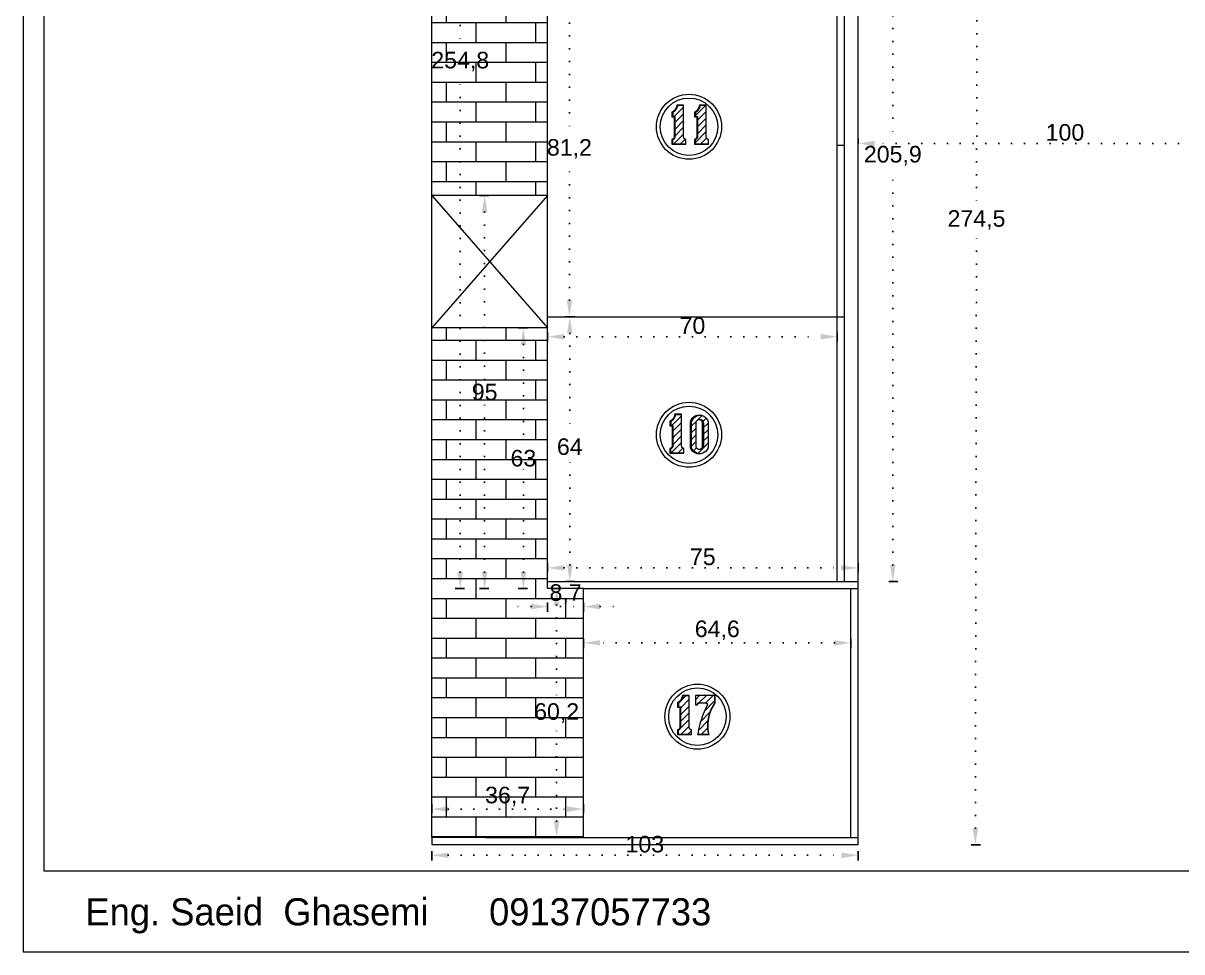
# Model space of a CAD drawing. Header units: inches. Extents: x 352 to 11605, y -941 to 2503.
# Drawn here: x 5554.4 to 5834.4, y -228.9 to -4.3 of the extents above; entities that cross this region are included whole.
import ezdxf

# ---------------------------------------------------------------- set-up
doc = ezdxf.new("R2010")
doc.units = ezdxf.units.IN
doc.header["$MEASUREMENT"] = 0
doc.linetypes.add('ACAD_ISO07W100', pattern=[3, 0, -3])
doc.styles.get("Standard").update_dxf_attribs({"font": 'arial.ttf'})
doc.dimstyles.new('ISO-25', dxfattribs={"dimtxt": 4, "dimasz": 4, "dimexe": 1.25, "dimexo": 0.625, "dimtad": 1, "dimtih": 1, "dimtoh": 1, "dimdec": 1, "dimtxsty": 'Standard', "dimcen": 2.5, "dimadec": 0, "dimazin": 0, "dimtfac": 1, "dimtdec": 1, "dimtmove": 0, "dimatfit": 3, "dimfxl": 1, "dimfxlon": 1, "dimarcsym": 0})
pattern_1 = [(45, (5145.6533, 516.8083), (-0.8148213, 0.8148213), [])]
pattern_2 = [(45, (5128.7072, 442.026), (-0.8148213, 0.8148213), [])]
pattern_3 = [(45, (4986.2395, 398.6468), (-0.8148213, 0.8148213), [])]

# ---------------------------------------------------------------- blocks, each defined once
blk = doc.blocks.new('*D1')
at = {"color": 0, "lineweight": -2, "transparency": 16777216}
for p, q in [((5684.31, -141.05), (5682.06, -141.05)), ((5684.31, -201.25), (5682.06, -201.25))]:
    blk.add_line(p, q, dxfattribs=at)
at = {"color": 0, "linetype": 'ACAD_ISO07W100', "lineweight": -2, "transparency": 16777216}
for p, q in [((5683.31, -145.05), (5683.31, -168.12)), ((5683.31, -197.25), (5683.31, -174.17))]:
    blk.add_line(p, q, dxfattribs=at)
at = {"color": 0, "transparency": 16777216}
for points in [[(5682.65, -145.05), (5683.98, -145.05), (5683.31, -141.05)], [(5682.65, -197.25), (5683.98, -197.25), (5683.31, -201.25)]]:
    blk.add_solid(points, dxfattribs=at)
at = {"layer": 'Defpoints', "color": 0, "transparency": 16777216}
for p in [(5683.31, -141.05), (5689.82, -141.05), (5689.82, -201.25)]:
    blk.add_point(p, dxfattribs=at)
at = {"color": 0, "lineweight": 20, "transparency": 16777216, "insert": (5683.31, -171.15), "char_height": 4, "attachment_point": 5}
blk.add_mtext('60,2', dxfattribs=at)
blk = doc.blocks.new('*D2')
at = {"color": 0, "lineweight": -2, "transparency": 16777216}
for p, q in [((5653.12, -195.37), (5653.12, -193.12)), ((5689.82, -195.37), (5689.82, -193.12))]:
    blk.add_line(p, q, dxfattribs=at)
at = {"color": 0, "linetype": 'ACAD_ISO07W100', "lineweight": -2, "transparency": 16777216}
blk.add_line((5657.12, -194.37), (5685.82, -194.37), dxfattribs=at)
at = {"color": 0, "transparency": 16777216}
for points in [[(5657.12, -193.7), (5657.12, -195.04), (5653.12, -194.37)], [(5685.82, -193.7), (5685.82, -195.04), (5689.82, -194.37)]]:
    blk.add_solid(points, dxfattribs=at)
at = {"layer": 'Defpoints', "color": 0, "transparency": 16777216}
for p in [(5689.82, -194.37), (5653.12, -201.25), (5689.82, -201.25)]:
    blk.add_point(p, dxfattribs=at)
at = {"color": 0, "lineweight": 20, "transparency": 16777216, "insert": (5671.47, -191.34), "char_height": 4, "attachment_point": 5}
blk.add_mtext('36,7', dxfattribs=at)
blk = doc.blocks.new('*D3')
at = {"color": 0, "lineweight": -2, "transparency": 16777216}
for p, q in [((5676.28, -78.05), (5674.03, -78.05)), ((5676.28, -141.05), (5674.03, -141.05))]:
    blk.add_line(p, q, dxfattribs=at)
at = {"color": 0, "linetype": 'ACAD_ISO07W100', "lineweight": -2, "transparency": 16777216}
for p, q in [((5675.28, -82.05), (5675.28, -106.88)), ((5675.28, -137.05), (5675.28, -112.21))]:
    blk.add_line(p, q, dxfattribs=at)
at = {"color": 0, "transparency": 16777216}
for points in [[(5674.62, -82.05), (5675.95, -82.05), (5675.28, -78.05)], [(5674.62, -137.05), (5675.95, -137.05), (5675.28, -141.05)]]:
    blk.add_solid(points, dxfattribs=at)
at = {"layer": 'Defpoints', "color": 0, "transparency": 16777216}
for p in [(5681.12, -78.05), (5675.28, -141.05), (5681.12, -141.05)]:
    blk.add_point(p, dxfattribs=at)
at = {"color": 0, "lineweight": 20, "transparency": 16777216, "insert": (5675.28, -109.55), "char_height": 4, "attachment_point": 5}
blk.add_mtext('63', dxfattribs=at)
blk = doc.blocks.new('*D4')
at = {"color": 0, "lineweight": -2, "transparency": 16777216}
for p, q in [((5666.92, -46.05), (5664.67, -46.05)), ((5666.92, -141.05), (5664.67, -141.05))]:
    blk.add_line(p, q, dxfattribs=at)
at = {"color": 0, "linetype": 'ACAD_ISO07W100', "lineweight": -2, "transparency": 16777216}
for p, q in [((5665.92, -50.05), (5665.92, -90.88)), ((5665.92, -137.05), (5665.92, -96.21))]:
    blk.add_line(p, q, dxfattribs=at)
at = {"color": 0, "transparency": 16777216}
for points in [[(5665.25, -50.05), (5666.58, -50.05), (5665.92, -46.05)], [(5665.25, -137.05), (5666.58, -137.05), (5665.92, -141.05)]]:
    blk.add_solid(points, dxfattribs=at)
at = {"layer": 'Defpoints', "color": 0, "transparency": 16777216}
for p in [(5681.12, -46.05), (5665.92, -141.05), (5681.12, -141.05)]:
    blk.add_point(p, dxfattribs=at)
at = {"color": 0, "lineweight": 20, "transparency": 16777216, "insert": (5665.92, -93.55), "char_height": 4, "attachment_point": 5}
blk.add_mtext('95', dxfattribs=at)
blk = doc.blocks.new('*D8')
at = {"color": 0, "lineweight": -2, "transparency": 16777216}
for p, q in [((5661.02, 113.75), (5658.77, 113.75)), ((5661.02, -141.05), (5658.77, -141.05))]:
    blk.add_line(p, q, dxfattribs=at)
at = {"color": 0, "linetype": 'ACAD_ISO07W100', "lineweight": -2, "transparency": 16777216}
for p, q in [((5660.02, 109.75), (5660.02, -10.62)), ((5660.02, -137.05), (5660.02, -16.67))]:
    blk.add_line(p, q, dxfattribs=at)
at = {"color": 0, "transparency": 16777216}
for points in [[(5659.36, 109.75), (5660.69, 109.75), (5660.02, 113.75)], [(5659.36, -137.05), (5660.69, -137.05), (5660.02, -141.05)]]:
    blk.add_solid(points, dxfattribs=at)
at = {"layer": 'Defpoints', "color": 0, "transparency": 16777216}
for p in [(5660.02, 113.75), (5681.12, 113.75), (5681.12, -141.05)]:
    blk.add_point(p, dxfattribs=at)
at = {"color": 0, "lineweight": 20, "transparency": 16777216, "insert": (5660.02, -13.65), "char_height": 4, "attachment_point": 5}
blk.add_mtext('254,8', dxfattribs=at)
blk = doc.blocks.new('*D9')
at = {"color": 0, "linetype": 'ACAD_ISO07W100', "lineweight": -2, "transparency": 16777216}
for p, q in [((5677.12, -145.41), (5673.12, -145.41)), ((5681.12, -145.41), (5689.82, -145.41)), ((5693.82, -145.41), (5697.82, -145.41))]:
    blk.add_line(p, q, dxfattribs=at)
at = {"color": 0, "lineweight": -2, "transparency": 16777216}
for p, q in [((5681.12, -144.41), (5681.12, -146.66)), ((5689.82, -144.41), (5689.82, -146.66))]:
    blk.add_line(p, q, dxfattribs=at)
at = {"color": 0, "transparency": 16777216}
for points in [[(5677.12, -144.74), (5677.12, -146.07), (5681.12, -145.41)], [(5693.82, -144.74), (5693.82, -146.07), (5689.82, -145.41)]]:
    blk.add_solid(points, dxfattribs=at)
at = {"layer": 'Defpoints', "color": 0, "transparency": 16777216}
for p in [(5681.12, -141.05), (5689.82, -141.05), (5689.82, -145.41)]:
    blk.add_point(p, dxfattribs=at)
at = {"color": 0, "lineweight": 20, "transparency": 16777216, "insert": (5685.47, -142.38), "char_height": 4, "attachment_point": 5}
blk.add_mtext('8,7', dxfattribs=at)
blk = doc.blocks.new('*D15')
at = {"color": 0, "lineweight": -2, "transparency": 16777216}
for p, q in [((5685.49, -75.35), (5687.74, -75.35)), ((5685.49, -139.35), (5687.74, -139.35))]:
    blk.add_line(p, q, dxfattribs=at)
at = {"color": 0, "linetype": 'ACAD_ISO07W100', "lineweight": -2, "transparency": 16777216}
for p, q in [((5686.49, -79.35), (5686.49, -104.09)), ((5686.49, -135.35), (5686.49, -109.42))]:
    blk.add_line(p, q, dxfattribs=at)
at = {"color": 0, "transparency": 16777216}
for points in [[(5685.83, -79.35), (5687.16, -79.35), (5686.49, -75.35)], [(5685.83, -135.35), (5687.16, -135.35), (5686.49, -139.35)]]:
    blk.add_solid(points, dxfattribs=at)
at = {"layer": 'Defpoints', "color": 0, "transparency": 16777216}
for p in [(5681.12, -75.35), (5681.12, -139.35), (5686.49, -139.35)]:
    blk.add_point(p, dxfattribs=at)
at = {"color": 0, "lineweight": 20, "transparency": 16777216, "insert": (5686.49, -106.76), "char_height": 4, "attachment_point": 5}
blk.add_mtext('64', dxfattribs=at)
blk = doc.blocks.new('*D17')
at = {"color": 0, "lineweight": -2, "transparency": 16777216}
for p, q in [((5685.4, 5.85), (5687.65, 5.85)), ((5685.4, -75.35), (5687.65, -75.35))]:
    blk.add_line(p, q, dxfattribs=at)
at = {"color": 0, "linetype": 'ACAD_ISO07W100', "lineweight": -2, "transparency": 16777216}
for p, q in [((5686.4, 1.85), (5686.4, -31.72)), ((5686.4, -71.35), (5686.4, -37.77))]:
    blk.add_line(p, q, dxfattribs=at)
at = {"color": 0, "transparency": 16777216}
for points in [[(5685.73, 1.85), (5687.06, 1.85), (5686.4, 5.85)], [(5685.73, -71.35), (5687.06, -71.35), (5686.4, -75.35)]]:
    blk.add_solid(points, dxfattribs=at)
at = {"layer": 'Defpoints', "color": 0, "transparency": 16777216}
for p in [(5681.12, 5.85), (5681.12, -75.35), (5686.4, -75.35)]:
    blk.add_point(p, dxfattribs=at)
at = {"color": 0, "lineweight": 20, "transparency": 16777216, "insert": (5686.4, -34.75), "char_height": 4, "attachment_point": 5}
blk.add_mtext('81,2', dxfattribs=at)
blk = doc.blocks.new('*D179')
at = {"color": 0, "lineweight": -2, "transparency": 16777216}
for p, q in [((5689.82, -153.18), (5689.82, -155.43)), ((5754.42, -153.18), (5754.42, -155.43))]:
    blk.add_line(p, q, dxfattribs=at)
at = {"color": 0, "linetype": 'ACAD_ISO07W100', "lineweight": -2, "transparency": 16777216}
blk.add_line((5750.42, -154.18), (5693.82, -154.18), dxfattribs=at)
at = {"color": 0, "transparency": 16777216}
for points in [[(5693.82, -153.51), (5693.82, -154.85), (5689.82, -154.18)], [(5750.42, -153.51), (5750.42, -154.85), (5754.42, -154.18)]]:
    blk.add_solid(points, dxfattribs=at)
at = {"layer": 'Defpoints', "color": 0, "transparency": 16777216}
for p in [(5689.82, -141.05), (5754.42, -141.05), (5689.82, -154.18)]:
    blk.add_point(p, dxfattribs=at)
at = {"color": 0, "lineweight": 20, "transparency": 16777216, "insert": (5722.12, -151.15), "char_height": 4, "attachment_point": 5}
blk.add_mtext('64,6', dxfattribs=at)
blk = doc.blocks.new('*D180')
at = {"color": 0, "lineweight": -2, "transparency": 16777216}
for p, q in [((5681.12, -79.16), (5681.12, -81.41)), ((5751.12, -79.16), (5751.12, -81.41))]:
    blk.add_line(p, q, dxfattribs=at)
at = {"color": 0, "linetype": 'ACAD_ISO07W100', "lineweight": -2, "transparency": 16777216}
blk.add_line((5685.12, -80.16), (5747.12, -80.16), dxfattribs=at)
at = {"color": 0, "transparency": 16777216}
for points in [[(5685.12, -79.49), (5685.12, -80.83), (5681.12, -80.16)], [(5747.12, -79.49), (5747.12, -80.83), (5751.12, -80.16)]]:
    blk.add_solid(points, dxfattribs=at)
at = {"layer": 'Defpoints', "color": 0, "transparency": 16777216}
for p in [(5681.12, -75.35), (5751.12, -75.35), (5751.12, -80.16)]:
    blk.add_point(p, dxfattribs=at)
at = {"color": 0, "lineweight": 20, "transparency": 16777216, "insert": (5716.12, -77.49), "char_height": 4, "attachment_point": 5}
blk.add_mtext('70', dxfattribs=at)
blk = doc.blocks.new('*D244')
at = {"color": 0, "lineweight": -2, "transparency": 16777216}
for p, q in [((5756.12, -33.45), (5756.12, -32.2)), ((5856.12, -33.45), (5856.12, -32.2))]:
    blk.add_line(p, q, dxfattribs=at)
at = {"color": 0, "linetype": 'ACAD_ISO07W100', "lineweight": -2, "transparency": 16777216}
blk.add_line((5852.12, -33.45), (5760.12, -33.45), dxfattribs=at)
at = {"color": 0, "transparency": 16777216}
for points in [[(5760.12, -32.78), (5760.12, -34.11), (5756.12, -33.45)], [(5852.12, -32.78), (5852.12, -34.11), (5856.12, -33.45)]]:
    blk.add_solid(points, dxfattribs=at)
at = {"layer": 'Defpoints', "color": 0, "transparency": 16777216}
for p in [(5756.12, -33.45), (5756.12, -33.45), (5856.12, -33.45)]:
    blk.add_point(p, dxfattribs=at)
at = {"color": 0, "lineweight": 20, "transparency": 16777216, "insert": (5806.12, -30.78), "char_height": 4, "attachment_point": 5}
blk.add_mtext('100', dxfattribs=at)
blk = doc.blocks.new('*D245')
at = {"color": 0, "lineweight": -2, "transparency": 16777216}
for p, q in [((5653.12, -204.53), (5653.12, -206.78)), ((5756.12, -204.53), (5756.12, -206.78))]:
    blk.add_line(p, q, dxfattribs=at)
at = {"color": 0, "linetype": 'ACAD_ISO07W100', "lineweight": -2, "transparency": 16777216}
blk.add_line((5657.12, -205.53), (5752.12, -205.53), dxfattribs=at)
at = {"color": 0, "transparency": 16777216}
for points in [[(5657.12, -204.87), (5657.12, -206.2), (5653.12, -205.53)], [(5752.12, -204.87), (5752.12, -206.2), (5756.12, -205.53)]]:
    blk.add_solid(points, dxfattribs=at)
at = {"layer": 'Defpoints', "color": 0, "transparency": 16777216}
for p in [(5653.12, -202.95), (5756.12, -202.95), (5756.12, -205.53)]:
    blk.add_point(p, dxfattribs=at)
at = {"color": 0, "lineweight": 20, "transparency": 16777216, "insert": (5704.62, -202.87), "char_height": 4, "attachment_point": 5}
blk.add_mtext('103', dxfattribs=at)
blk = doc.blocks.new('*D246')
at = {"color": 0, "lineweight": -2, "transparency": 16777216}
for p, q in [((5681.12, -137.05), (5681.12, -134.8)), ((5756.12, -137.05), (5756.12, -134.8))]:
    blk.add_line(p, q, dxfattribs=at)
at = {"color": 0, "linetype": 'ACAD_ISO07W100', "lineweight": -2, "transparency": 16777216}
blk.add_line((5685.12, -136.05), (5752.12, -136.05), dxfattribs=at)
at = {"color": 0, "transparency": 16777216}
for points in [[(5685.12, -135.38), (5685.12, -136.72), (5681.12, -136.05)], [(5752.12, -135.38), (5752.12, -136.72), (5756.12, -136.05)]]:
    blk.add_solid(points, dxfattribs=at)
at = {"layer": 'Defpoints', "color": 0, "transparency": 16777216}
for p in [(5756.12, -136.05), (5681.12, -141.05), (5756.12, -141.05)]:
    blk.add_point(p, dxfattribs=at)
at = {"color": 0, "lineweight": 20, "transparency": 16777216, "insert": (5718.62, -133.39), "char_height": 4, "attachment_point": 5}
blk.add_mtext('75', dxfattribs=at)
blk = doc.blocks.new('*D370')
at = {"color": 0, "lineweight": -2, "transparency": 16777216}
for p, q in [((5763.53, 66.55), (5765.78, 66.55)), ((5763.53, -139.35), (5765.78, -139.35))]:
    blk.add_line(p, q, dxfattribs=at)
at = {"color": 0, "linetype": 'ACAD_ISO07W100', "lineweight": -2, "transparency": 16777216}
for p, q in [((5764.53, 62.55), (5764.53, -33.37)), ((5764.53, -135.35), (5764.53, -39.42))]:
    blk.add_line(p, q, dxfattribs=at)
at = {"color": 0, "transparency": 16777216}
for points in [[(5763.86, 62.55), (5765.19, 62.55), (5764.53, 66.55)], [(5763.86, -135.35), (5765.19, -135.35), (5764.53, -139.35)]]:
    blk.add_solid(points, dxfattribs=at)
at = {"layer": 'Defpoints', "color": 0, "transparency": 16777216}
for p in [(5756.12, 66.55), (5764.53, 66.55), (5756.12, -139.35)]:
    blk.add_point(p, dxfattribs=at)
at = {"color": 0, "lineweight": 20, "transparency": 16777216, "insert": (5764.53, -36.4), "char_height": 4, "attachment_point": 5}
blk.add_mtext('205,9', dxfattribs=at)
blk = doc.blocks.new('*D444')
at = {"color": 0, "lineweight": -2, "transparency": 16777216}
for p, q in [((5783.98, 71.5), (5786.23, 71.5)), ((5783.47, -203), (5785.72, -203))]:
    blk.add_line(p, q, dxfattribs=at)
at = {"color": 0, "linetype": 'ACAD_ISO07W100', "lineweight": -2, "transparency": 16777216}
for p, q in [((5784.97, 67.5), (5784.76, -48.91)), ((5784.47, -199), (5784.74, -54.97))]:
    blk.add_line(p, q, dxfattribs=at)
at = {"color": 0, "transparency": 16777216}
for points in [[(5784.31, 67.5), (5785.64, 67.5), (5784.98, 71.5)], [(5783.81, -199), (5785.14, -199), (5784.47, -203)]]:
    blk.add_solid(points, dxfattribs=at)
at = {"layer": 'Defpoints', "color": 0, "transparency": 16777216}
for p in [(5756.64, 71.55), (5756.12, -202.95), (5784.47, -203)]:
    blk.add_point(p, dxfattribs=at)
at = {"color": 0, "lineweight": 20, "transparency": 16777216, "insert": (5784.75, -51.94), "char_height": 4, "attachment_point": 5}
blk.add_mtext('274,5', dxfattribs=at)
blk = doc.blocks.new('*D445')
at = {"color": 0, "lineweight": -2, "transparency": 16777216}
for p, q in [((6141.35, 71.55), (6143.6, 71.55)), ((6141.35, -139.35), (6143.6, -139.35))]:
    blk.add_line(p, q, dxfattribs=at)
at = {"color": 0, "linetype": 'ACAD_ISO07W100', "lineweight": -2, "transparency": 16777216}
for p, q in [((6142.35, 67.55), (6142.35, -30.87)), ((6142.35, -135.35), (6142.35, -36.92))]:
    blk.add_line(p, q, dxfattribs=at)
at = {"color": 0, "transparency": 16777216}
for points in [[(6141.69, 67.55), (6143.02, 67.55), (6142.35, 71.55)], [(6141.69, -135.35), (6143.02, -135.35), (6142.35, -139.35)]]:
    blk.add_solid(points, dxfattribs=at)
at = {"layer": 'Defpoints', "color": 0, "transparency": 16777216}
for p in [(5989.52, 71.55), (6142.35, 71.55), (5756.12, -139.35)]:
    blk.add_point(p, dxfattribs=at)
at = {"color": 0, "lineweight": 20, "transparency": 16777216, "insert": (6142.35, -33.9), "char_height": 4, "attachment_point": 5}
blk.add_mtext('210,9', dxfattribs=at)

msp = doc.modelspace()

# ---------------------------------------------------------------- hatches: boundary and pattern name
at = {"lineweight": 20}
h = msp.add_hatch(dxfattribs=at)
h.set_pattern_fill('AR-BRSTD', color=256, scale=1.8)
h.set_pattern_definition([(0, (62.292, -565.8703), (0, 4.8006), []), (90, (62.292, -565.87), (-7.2, 4.8006), [4.8006, -4.8006])])
h.paths.add_polyline_path([(5681.12, -78.05), (5653.12, -78.05), (5653.12, -201.25), (5689.82, -201.25), (5689.82, -141.05), (5681.12, -141.05)])
h.paths.add_polyline_path([(5681.12, 8.75), (5653.12, 8.75), (5653.12, -46.05), (5681.12, -46.05)])
h.paths.add_polyline_path([(5681.12, 113.75), (5725.92, 113.75), (5725.92, 136.55), (5923.92, 136.55), (5923.92, 151.55), (5653.12, 151.55), (5653.12, 43.75), (5681.12, 43.75)])
h.paths.add_polyline_path([(5986.92, 177.95), (6101.22, 177.95), (6101.22, 192.95), (5971.92, 192.95), (5971.92, 151.55), (5926.92, 151.55), (5926.92, 136.55), (5986.92, 136.55)])
h = msp.add_hatch(dxfattribs=at)
h.set_pattern_fill('ANSI31', color=256, scale=9.218651)
h.set_pattern_definition(pattern_1)
h.paths.add_polyline_path([(5714.4, -32.43), (5714.33, -32.4), (5714.27, -32.36), (5714.21, -32.31), (5714.15, -32.26), (5714.11, -32.19), (5714.07, -32.13), (5714.03, -32.06), (5714.01, -31.98), (5714, -31.91), (5713.99, -31.83), (5713.99, -24.19), (5712.56, -24.19), (5712.54, -24.37), (5712.5, -24.55), (5712.45, -24.72), (5712.38, -24.88), (5712.3, -25.05), (5712.21, -25.2), (5712.1, -25.34), (5711.98, -25.48), (5711.85, -25.6), (5711.71, -25.71), (5711.56, -25.81), (5711.4, -25.9), (5711.4, -26.98), (5711.72, -26.98), (5711.95, -27), (5711.95, -31.8), (5711.94, -31.88), (5711.93, -31.95), (5711.9, -32.02), (5711.87, -32.09), (5711.83, -32.15), (5711.78, -32.21), (5711.73, -32.26), (5711.67, -32.31), (5711.61, -32.35), (5711.55, -32.39), (5711.48, -32.42), (5711.4, -32.44), (5711.4, -33.54), (5714.55, -33.54), (5714.55, -32.47), (5714.47, -32.46)])
h = msp.add_hatch(dxfattribs=at)
h.set_pattern_fill('ANSI31', color=256, scale=9.218651)
h.set_pattern_definition(pattern_1)
h.paths.add_polyline_path([(5719.87, -32.43), (5719.8, -32.4), (5719.73, -32.36), (5719.67, -32.31), (5719.62, -32.26), (5719.57, -32.19), (5719.53, -32.13), (5719.5, -32.06), (5719.48, -31.98), (5719.46, -31.91), (5719.46, -31.83), (5719.46, -24.19), (5718.02, -24.19), (5718, -24.37), (5717.97, -24.55), (5717.92, -24.72), (5717.85, -24.88), (5717.77, -25.05), (5717.67, -25.2), (5717.57, -25.34), (5717.45, -25.48), (5717.32, -25.6), (5717.18, -25.71), (5717.03, -25.81), (5716.87, -25.9), (5716.87, -26.98), (5717.18, -26.98), (5717.42, -27), (5717.42, -31.8), (5717.41, -31.88), (5717.39, -31.95), (5717.36, -32.02), (5717.33, -32.09), (5717.29, -32.15), (5717.25, -32.21), (5717.19, -32.26), (5717.14, -32.31), (5717.08, -32.35), (5717.01, -32.39), (5716.94, -32.42), (5716.87, -32.44), (5716.87, -33.54), (5720.01, -33.54), (5720.01, -32.47), (5719.94, -32.46)])
h = msp.add_hatch(dxfattribs=at)
h.set_pattern_fill('ANSI31', color=256, scale=9.218651)
h.set_pattern_definition(pattern_2)
h.paths.add_polyline_path([(5713.92, -107.17), (5713.85, -107.14), (5713.78, -107.1), (5713.72, -107.05), (5713.67, -106.99), (5713.62, -106.93), (5713.58, -106.86), (5713.55, -106.79), (5713.53, -106.72), (5713.52, -106.64), (5713.51, -106.57), (5713.51, -98.93), (5712.08, -98.93), (5712.06, -99.11), (5712.02, -99.28), (5711.97, -99.45), (5711.9, -99.62), (5711.82, -99.78), (5711.73, -99.93), (5711.62, -100.08), (5711.5, -100.21), (5711.37, -100.34), (5711.23, -100.45), (5711.08, -100.55), (5710.92, -100.63), (5710.92, -101.72), (5711.23, -101.72), (5711.47, -101.73), (5711.47, -106.54), (5711.46, -106.61), (5711.44, -106.68), (5711.42, -106.75), (5711.39, -106.82), (5711.35, -106.89), (5711.3, -106.94), (5711.25, -107), (5711.19, -107.05), (5711.13, -107.09), (5711.06, -107.12), (5710.99, -107.15), (5710.92, -107.17), (5710.92, -108.27), (5714.07, -108.27), (5714.07, -107.21), (5713.99, -107.19)])
h = msp.add_hatch(dxfattribs=at)
h.set_pattern_fill('ANSI31', color=256, scale=9.218651)
h.set_pattern_definition(pattern_2)
h.paths.add_polyline_path([(5715.93, -100.76), (5715.93, -106.99), (5716.13, -107.4), (5716.41, -107.76), (5716.76, -108.06), (5717.16, -108.28), (5717.59, -108.41), (5718.05, -108.46), (5718.3, -108.43), (5718.65, -108.32), (5719.06, -108.1), (5719.4, -107.8), (5719.69, -107.44), (5719.89, -107.02), (5719.89, -100.73), (5719.72, -100.28), (5719.46, -99.87), (5719.11, -99.53), (5718.7, -99.28), (5718.29, -99.14), (5718.05, -99.11), (5717.57, -99.17), (5717.12, -99.32), (5716.71, -99.57), (5716.36, -99.91), (5716.1, -100.31)])
h.paths.add_polyline_path([(5718.57, -106.96), (5717.88, -107.49), (5717.01, -107.13), (5716.94, -106.56), (5716.94, -100.64), (5717.63, -100.11), (5717.96, -100.24), (5718.32, -100.29), (5718.57, -100.9)], flags=16)
h = msp.add_hatch(dxfattribs=at)
h.set_pattern_fill('ANSI31', color=256, scale=9.218651)
h.set_pattern_definition(pattern_3)
h.paths.add_polyline_path([(5715.75, -175.18), (5715.68, -175.15), (5715.61, -175.11), (5715.55, -175.06), (5715.5, -175.01), (5715.45, -174.95), (5715.41, -174.88), (5715.38, -174.81), (5715.36, -174.74), (5715.35, -174.66), (5715.34, -174.58), (5715.34, -166.94), (5713.91, -166.94), (5713.89, -167.12), (5713.85, -167.3), (5713.8, -167.47), (5713.73, -167.64), (5713.65, -167.8), (5713.56, -167.95), (5713.45, -168.09), (5713.33, -168.23), (5713.2, -168.35), (5713.06, -168.46), (5712.91, -168.56), (5712.75, -168.65), (5712.75, -169.73), (5713.06, -169.73), (5713.3, -169.75), (5713.3, -174.55), (5713.29, -174.63), (5713.27, -174.7), (5713.25, -174.77), (5713.22, -174.84), (5713.18, -174.9), (5713.13, -174.96), (5713.08, -175.01), (5713.02, -175.06), (5712.96, -175.1), (5712.89, -175.14), (5712.82, -175.17), (5712.75, -175.19), (5712.75, -176.29), (5715.9, -176.29), (5715.9, -175.23), (5715.82, -175.21)])
h = msp.add_hatch(dxfattribs=at)
h.set_pattern_fill('ANSI31', color=256, scale=9.218651)
h.set_pattern_definition(pattern_3)
h.paths.add_polyline_path([(5719.8, -173), (5719.91, -172.35), (5720.06, -171.71), (5720.25, -171.07), (5720.49, -170.46), (5720.77, -169.86), (5721.09, -169.28), (5721.46, -168.73), (5721.46, -166.94), (5716.82, -166.94), (5716.82, -169.12), (5717.23, -169.12), (5717.24, -169.06), (5717.27, -168.96), (5717.33, -168.87), (5717.41, -168.8), (5717.51, -168.75), (5717.54, -168.74), (5717.49, -168.76), (5717.44, -168.78), (5717.39, -168.81), (5717.35, -168.85), (5717.32, -168.89), (5717.29, -168.94), (5717.26, -168.98), (5717.25, -169.03), (5717.24, -169.09), (5717.23, -169.12), (5717.38, -169.12), (5717.38, -169.04), (5717.42, -168.93), (5717.48, -168.84), (5717.56, -168.77), (5717.66, -168.72), (5717.74, -168.71), (5717.79, -168.7), (5719.35, -168.7), (5719.45, -168.72), (5719.55, -168.77), (5719.63, -168.84), (5719.69, -168.93), (5719.72, -169.04), (5719.73, -169.12), (5719.45, -169.69), (5719.19, -170.27), (5718.94, -170.85), (5718.71, -171.44), (5718.49, -172.04), (5718.29, -172.64), (5718.1, -173.25), (5717.92, -173.86), (5717.77, -174.47), (5717.62, -175.09), (5717.49, -175.71), (5717.39, -176.29), (5719.98, -176.29), (5719.85, -175.64), (5719.77, -174.98), (5719.74, -174.32), (5719.75, -173.66)])

# ---------------------------------------------------------------- linework, layer by layer
for p, q in [((5653.12, -201.25), (5653.12, 151.55)), ((5681.12, -141.05), (5681.12, 113.75)), ((5751.12, -139.35), (5751.12, 69.85)), ((5752.82, -139.35), (5752.82, 69.85)), ((5756.12, -141.05), (5756.12, 66.55)), ((5711.4, -25.9), (5711.4, -26.98)), ((5716.87, -25.9), (5716.87, -26.98)), ((5711.4, -33.54), (5714.55, -33.54)), ((5716.87, -33.54), (5720.01, -33.54)), ((5752.82, -33.9), (5751.12, -33.9)), ((5681.12, -46.05), (5653.12, -46.05)), ((5681.12, -46.05), (5653.12, -78.05)), ((5653.12, -46.05), (5681.12, -78.05)), ((5681.12, -75.35), (5752.82, -75.35)), ((5681.12, -78.05), (5653.12, -78.05)), ((5710.92, -100.63), (5710.92, -101.72)), ((5710.92, -108.27), (5714.07, -108.27)), ((5681.12, -139.35), (5756.12, -139.35)), ((5756.12, -202.95), (5756.12, -139.35)), ((5689.82, -141.05), (5681.12, -141.05)), ((5689.82, -201.25), (5689.82, -141.05)), ((5689.82, -141.05), (5756.12, -141.05)), ((5754.42, -201.25), (5754.42, -141.05)), ((5712.75, -168.65), (5712.75, -169.73)), ((5712.75, -176.29), (5715.9, -176.29)), ((5717.39, -176.29), (5719.98, -176.29)), ((5689.82, -201.25), (5653.12, -201.25)), ((5653.12, -201.25), (5653.12, -202.95)), ((5666.12, -201.25), (5689.82, -201.25)), ((5689.82, -201.25), (5756.12, -201.25)), ((5653.12, -202.95), (5756.12, -202.95))]:
    msp.add_line(p, q, dxfattribs=at)
for points in [[(5554.43, -228.88), (6189.54, -228.88), (6189.54, 220.19), (5554.43, 220.19)], [(5559.38, -209.32), (6182.41, -209.32), (6182.41, 195.72), (5559.38, 195.72)], [(5719.4, -107.8), (5719.06, -108.1), (5718.65, -108.32), (5718.3, -108.43), (5718.21, -108.46), (5717.76, -108.51), (5717.3, -108.46), (5716.86, -108.32), (5716.46, -108.1), (5716.11, -107.8), (5715.82, -107.44), (5715.62, -107.02), (5715.62, -100.73), (5715.79, -100.28), (5716.05, -99.87), (5716.4, -99.53), (5716.81, -99.28), (5717.27, -99.12), (5717.76, -99.07), (5718.24, -99.12), (5718.29, -99.14), (5718.7, -99.28), (5719.11, -99.53), (5719.46, -99.87), (5719.72, -100.28), (5719.89, -100.73), (5719.89, -107.02), (5719.69, -107.44)]]:
    msp.add_lwpolyline(points, close=True, dxfattribs=at)
for points in [[(5711.16, -33.58), (5714.55, -33.58), (5714.55, -33.54), (5714.55, -32.47), (5714.47, -32.46), (5714.4, -32.43), (5714.33, -32.4), (5714.27, -32.36), (5714.21, -32.31), (5714.15, -32.26), (5714.11, -32.19), (5714.07, -32.13), (5714.03, -32.06), (5714.01, -31.98), (5714, -31.91), (5713.99, -31.83), (5713.99, -24.19), (5713.99, -24.15), (5712.33, -24.15), (5712.31, -24.33), (5712.27, -24.5), (5712.22, -24.68), (5712.15, -24.85), (5712.07, -25.01), (5711.97, -25.16), (5711.87, -25.31), (5711.75, -25.45), (5711.61, -25.57), (5711.47, -25.68), (5711.32, -25.78), (5711.16, -25.87), (5711.16, -26.98), (5711.4, -26.98), (5711.72, -26.98), (5711.72, -31.83), (5711.71, -31.91), (5711.69, -31.98), (5711.66, -32.05), (5711.63, -32.12), (5711.59, -32.18), (5711.54, -32.24), (5711.49, -32.3), (5711.43, -32.35), (5711.37, -32.39), (5711.3, -32.42), (5711.23, -32.45), (5711.16, -32.47), (5711.16, -33.58), (5711.4, -33.54), (5711.4, -32.44), (5711.48, -32.42), (5711.55, -32.39), (5711.61, -32.35), (5711.67, -32.31), (5711.73, -32.26), (5711.78, -32.21), (5711.83, -32.15), (5711.87, -32.09), (5711.9, -32.02), (5711.93, -31.95), (5711.94, -31.88), (5711.95, -31.8), (5711.95, -27), (5711.72, -26.98)], [(5711.16, -25.87), (5711.4, -25.9), (5711.56, -25.81), (5711.71, -25.71), (5711.85, -25.6), (5711.98, -25.48), (5712.1, -25.34), (5712.21, -25.2), (5712.3, -25.05), (5712.38, -24.88), (5712.45, -24.72), (5712.5, -24.55), (5712.54, -24.37), (5712.56, -24.19)], [(5712.33, -24.15), (5712.56, -24.19), (5713.99, -24.19)], [(5716.62, -33.58), (5720.01, -33.58), (5720.01, -33.54), (5720.01, -32.47), (5719.94, -32.46), (5719.87, -32.43), (5719.8, -32.4), (5719.73, -32.36), (5719.67, -32.31), (5719.62, -32.26), (5719.57, -32.19), (5719.53, -32.13), (5719.5, -32.06), (5719.48, -31.98), (5719.46, -31.91), (5719.46, -31.83), (5719.46, -24.19), (5719.46, -24.15), (5717.79, -24.15), (5717.77, -24.33), (5717.73, -24.5), (5717.68, -24.68), (5717.62, -24.85), (5717.53, -25.01), (5717.44, -25.16), (5717.33, -25.31), (5717.21, -25.45), (5717.08, -25.57), (5716.94, -25.68), (5716.78, -25.78), (5716.62, -25.87), (5716.62, -26.98), (5716.87, -26.98), (5717.18, -26.98), (5717.18, -31.83), (5717.17, -31.91), (5717.15, -31.98), (5717.13, -32.05), (5717.09, -32.12), (5717.05, -32.18), (5717.01, -32.24), (5716.96, -32.3), (5716.9, -32.35), (5716.83, -32.39), (5716.77, -32.42), (5716.7, -32.45), (5716.62, -32.47), (5716.62, -33.58), (5716.87, -33.54), (5716.87, -32.44), (5716.94, -32.42), (5717.01, -32.39), (5717.08, -32.35), (5717.14, -32.31), (5717.19, -32.26), (5717.25, -32.21), (5717.29, -32.15), (5717.33, -32.09), (5717.36, -32.02), (5717.39, -31.95), (5717.41, -31.88), (5717.42, -31.8), (5717.42, -27), (5717.18, -26.98)], [(5716.62, -25.87), (5716.87, -25.9), (5717.03, -25.81), (5717.18, -25.71), (5717.32, -25.6), (5717.45, -25.48), (5717.57, -25.34), (5717.67, -25.2), (5717.77, -25.05), (5717.85, -24.88), (5717.92, -24.72), (5717.97, -24.55), (5718, -24.37), (5718.02, -24.19)], [(5717.79, -24.15), (5718.02, -24.19), (5719.46, -24.19)], [(5710.68, -108.32), (5714.07, -108.32), (5714.07, -108.27), (5714.07, -107.21), (5713.99, -107.19), (5713.92, -107.17), (5713.85, -107.14), (5713.78, -107.1), (5713.72, -107.05), (5713.67, -106.99), (5713.62, -106.93), (5713.58, -106.86), (5713.55, -106.79), (5713.53, -106.72), (5713.52, -106.64), (5713.51, -106.57), (5713.51, -98.93), (5713.51, -98.88), (5711.85, -98.88), (5711.82, -99.06), (5711.79, -99.24), (5711.74, -99.41), (5711.67, -99.58), (5711.59, -99.75), (5711.49, -99.9), (5711.38, -100.05), (5711.26, -100.18), (5711.13, -100.31), (5710.99, -100.42), (5710.84, -100.52), (5710.68, -100.61), (5710.68, -101.72), (5710.92, -101.72), (5711.23, -101.72), (5711.23, -106.57), (5711.22, -106.64), (5711.21, -106.72), (5711.18, -106.79), (5711.15, -106.86), (5711.11, -106.92), (5711.06, -106.98), (5711.01, -107.03), (5710.95, -107.08), (5710.89, -107.12), (5710.82, -107.16), (5710.75, -107.19), (5710.68, -107.21), (5710.68, -108.32), (5710.92, -108.27), (5710.92, -107.17), (5710.99, -107.15), (5711.06, -107.12), (5711.13, -107.09), (5711.19, -107.05), (5711.25, -107), (5711.3, -106.94), (5711.35, -106.89), (5711.39, -106.82), (5711.42, -106.75), (5711.44, -106.68), (5711.46, -106.61), (5711.47, -106.54), (5711.47, -101.73), (5711.23, -101.72)], [(5710.68, -100.61), (5710.92, -100.63), (5711.08, -100.55), (5711.23, -100.45), (5711.37, -100.34), (5711.5, -100.21), (5711.62, -100.08), (5711.73, -99.93), (5711.82, -99.78), (5711.9, -99.62), (5711.97, -99.45), (5712.02, -99.28), (5712.06, -99.11), (5712.08, -98.93)], [(5711.85, -98.88), (5712.08, -98.93), (5713.51, -98.93)], [(5718.3, -108.43), (5718.05, -108.46), (5717.59, -108.41), (5717.16, -108.28), (5716.76, -108.06), (5716.41, -107.76), (5716.13, -107.4), (5715.93, -106.99), (5715.93, -100.76), (5716.1, -100.31), (5716.36, -99.91), (5716.71, -99.57), (5717.12, -99.32), (5717.57, -99.17), (5718.05, -99.11), (5718.29, -99.14)], [(5718.05, -107.35), (5718.26, -107.32), (5718.45, -107.24), (5718.62, -107.11), (5718.75, -106.94), (5718.83, -106.74), (5718.86, -106.53), (5718.86, -101.07), (5718.83, -100.86), (5718.75, -100.66), (5718.62, -100.49), (5718.45, -100.36), (5718.26, -100.28), (5718.05, -100.25), (5717.76, -100.22), (5717.54, -100.25), (5717.35, -100.33), (5717.18, -100.46), (5717.05, -100.63), (5716.96, -100.83), (5716.94, -101.04), (5716.94, -106.56)], [(5716.94, -106.56), (5716.96, -106.78), (5717.05, -106.97), (5717.18, -107.14), (5717.35, -107.27), (5717.54, -107.35), (5717.76, -107.38), (5717.97, -107.35), (5718.16, -107.27), (5718.33, -107.14), (5718.47, -106.97), (5718.55, -106.78), (5718.57, -106.56), (5718.57, -101.04), (5718.55, -100.83), (5718.47, -100.63), (5718.33, -100.46), (5718.16, -100.33), (5717.97, -100.25), (5717.76, -100.22)], [(5712.51, -176.34), (5715.9, -176.34), (5715.9, -176.29), (5715.9, -175.23), (5715.82, -175.21), (5715.75, -175.18), (5715.68, -175.15), (5715.61, -175.11), (5715.55, -175.06), (5715.5, -175.01), (5715.45, -174.95), (5715.41, -174.88), (5715.38, -174.81), (5715.36, -174.74), (5715.35, -174.66), (5715.34, -174.58), (5715.34, -166.94), (5715.34, -166.9), (5713.68, -166.9), (5713.66, -167.08), (5713.62, -167.26), (5713.57, -167.43), (5713.5, -167.6), (5713.42, -167.76), (5713.32, -167.92), (5713.21, -168.06), (5713.09, -168.2), (5712.96, -168.32), (5712.82, -168.43), (5712.67, -168.53), (5712.51, -168.62), (5712.51, -169.73), (5712.75, -169.73), (5713.06, -169.73), (5713.06, -174.58), (5713.05, -174.66), (5713.04, -174.73), (5713.01, -174.8), (5712.98, -174.87), (5712.94, -174.93), (5712.89, -174.99), (5712.84, -175.05), (5712.78, -175.1), (5712.72, -175.14), (5712.65, -175.18), (5712.58, -175.2), (5712.51, -175.23), (5712.51, -176.34), (5712.75, -176.29), (5712.75, -175.19), (5712.82, -175.17), (5712.89, -175.14), (5712.96, -175.1), (5713.02, -175.06), (5713.08, -175.01), (5713.13, -174.96), (5713.18, -174.9), (5713.22, -174.84), (5713.25, -174.77), (5713.27, -174.7), (5713.29, -174.63), (5713.3, -174.55), (5713.3, -169.75), (5713.06, -169.73)], [(5712.51, -168.62), (5712.75, -168.65), (5712.91, -168.56), (5713.06, -168.46), (5713.2, -168.35), (5713.33, -168.23), (5713.45, -168.09), (5713.56, -167.95), (5713.65, -167.8), (5713.73, -167.64), (5713.8, -167.47), (5713.85, -167.3), (5713.89, -167.12), (5713.91, -166.94)], [(5713.68, -166.9), (5713.91, -166.94), (5715.34, -166.94)], [(5721.64, -166.9), (5721.46, -166.94), (5716.82, -166.94)], [(5721.46, -166.94), (5721.46, -168.73), (5721.09, -169.28), (5720.77, -169.86), (5720.49, -170.46), (5720.25, -171.07), (5720.06, -171.71), (5719.91, -172.35), (5719.8, -173), (5719.75, -173.66), (5719.74, -174.32), (5719.77, -174.98), (5719.85, -175.64), (5719.98, -176.29), (5720.15, -176.34), (5720.02, -175.68), (5719.94, -175.02), (5719.91, -174.35), (5719.92, -173.68), (5719.97, -173.02), (5720.08, -172.36), (5720.23, -171.71), (5720.43, -171.07), (5720.67, -170.45), (5720.95, -169.84), (5721.28, -169.26), (5721.64, -168.7), (5721.64, -166.9), (5716.82, -166.9), (5716.82, -166.94), (5716.82, -169.12), (5717.23, -169.12), (5717.38, -169.12), (5717.38, -169.06), (5717.39, -169.01), (5717.41, -168.96), (5717.43, -168.91), (5717.46, -168.86), (5717.5, -168.82), (5717.54, -168.79), (5717.59, -168.76), (5717.63, -168.73), (5717.69, -168.72), (5717.74, -168.71), (5717.79, -168.7), (5719.31, -168.7), (5719.37, -168.71), (5719.42, -168.72), (5719.47, -168.73), (5719.52, -168.76), (5719.57, -168.79), (5719.61, -168.82), (5719.64, -168.87), (5719.67, -168.91), (5719.7, -168.96), (5719.71, -169.01), (5719.72, -169.06), (5719.73, -169.12), (5719.45, -169.69), (5719.19, -170.27), (5718.94, -170.85), (5718.71, -171.44), (5718.49, -172.04), (5718.29, -172.64), (5718.1, -173.25), (5717.92, -173.86), (5717.77, -174.47), (5717.62, -175.09), (5717.49, -175.71), (5717.39, -176.29), (5717.38, -176.34), (5720.15, -176.34)], [(5717.59, -168.73), (5717.54, -168.74), (5717.49, -168.76), (5717.44, -168.78), (5717.39, -168.81), (5717.35, -168.85), (5717.32, -168.89), (5717.29, -168.94), (5717.26, -168.98), (5717.25, -169.03), (5717.24, -169.09), (5717.23, -169.12)]]:
    msp.add_lwpolyline(points, dxfattribs=at)
for centre, radius in [((5715.29, -29.4), 7.86), ((5715.29, -29.4), 6.94), ((5715.29, -103.87), 7.86), ((5715.29, -103.87), 6.94), ((5717.33, -172.02), 7.86), ((5717.33, -172.02), 6.94)]:
    msp.add_circle(centre, radius, dxfattribs=at)

# ---------------------------------------------------------------- texts
at = {"lineweight": 20, "insert": (5543.23, -215.92), "char_height": 6.5606, "attachment_point": 1}
msp.add_mtext_dynamic_manual_height_columns('{\\fPlantagenet Cherokee|b0|i0|c0|p18;^IEng. Saeid  Ghasemi      09137057733}', width=289.7903, gutter_width=32.41, heights=[0], dxfattribs=at)

# ---------------------------------------------------------------- dimensions: what is measured, and where the dimension line sits
at = {"lineweight": 20}
for base, p1, p2, angle, picture, middle in [((5660.02, 113.75), (5681.12, -141.05), (5681.12, 113.75), 270, '*D8', (5660.02, -13.65)), ((6142.35, 71.55), (5756.12, -139.35), (5989.52, 71.55), 270, '*D445', (6142.35, -33.9)), ((5764.53, 66.55), (5756.12, -139.35), (5756.12, 66.55), 90, '*D370', (5764.53, -36.4)), ((5686.4, -75.35), (5681.12, 5.85), (5681.12, -75.35), 90, '*D17', (5686.4, -34.75)), ((5665.92, -141.05), (5681.12, -46.05), (5681.12, -141.05), 90, '*D4', (5665.92, -93.55)), ((5675.28, -141.05), (5681.12, -78.05), (5681.12, -141.05), 90, '*D3', (5675.28, -109.55)), ((5683.31, -141.05), (5689.82, -201.25), (5689.82, -141.05), 270, '*D1', (5683.31, -171.15))]:
    dim = msp.add_linear_dim(base=base, p1=p1, p2=p2, angle=angle, dimstyle='ISO-25', dxfattribs=at)
    dim.commit()
    dim.dimension.update_dxf_attribs({"geometry": picture, "text_midpoint": middle})
for base, p1, p2, angle, picture, middle, dimtype in [((5784.47, -203), (5756.64, 71.55), (5756.12, -202.95), 269.8921, '*D444', (5784.75, -51.94), 161), ((5686.49, -139.35), (5681.12, -75.35), (5681.12, -139.35), 270, '*D15', (5686.49, -106.76), 160)]:
    dim = msp.add_linear_dim(base=base, p1=p1, p2=p2, angle=angle, dimstyle='ISO-25', dxfattribs=at)
    dim.commit()
    dim.dimension.update_dxf_attribs({"geometry": picture, "text_midpoint": middle, "dimtype": dimtype})
for base, p1, p2, picture, middle in [((5756.12, -33.45), (5856.12, -33.45), (5756.12, -33.45), '*D244', (5806.12, -30.78)), ((5751.12, -80.16), (5681.12, -75.35), (5751.12, -75.35), '*D180', (5716.12, -77.49)), ((5756.12, -136.05), (5681.12, -141.05), (5756.12, -141.05), '*D246', (5718.62, -133.39)), ((5689.82, -154.18), (5754.42, -141.05), (5689.82, -141.05), '*D179', (5722.12, -151.15)), ((5689.82, -194.37), (5653.12, -201.25), (5689.82, -201.25), '*D2', (5671.47, -191.34))]:
    dim = msp.add_linear_dim(base=base, p1=p1, p2=p2, dimstyle='ISO-25', dxfattribs=at)
    dim.commit()
    dim.dimension.update_dxf_attribs({"geometry": picture, "text_midpoint": middle})
for base, p1, p2, picture, middle in [((5689.82, -145.41), (5681.12, -141.05), (5689.82, -141.05), '*D9', (5685.47, -145.41)), ((5756.12, -205.53), (5653.12, -202.95), (5756.12, -202.95), '*D245', (5704.62, -205.53))]:
    dim = msp.add_linear_dim(base=base, p1=p1, p2=p2, dimstyle='ISO-25', dxfattribs=at)
    dim.commit()
    dim.dimension.update_dxf_attribs({"geometry": picture, "text_midpoint": middle, "dimtype": 160})

doc.saveas('drawing.dxf')
